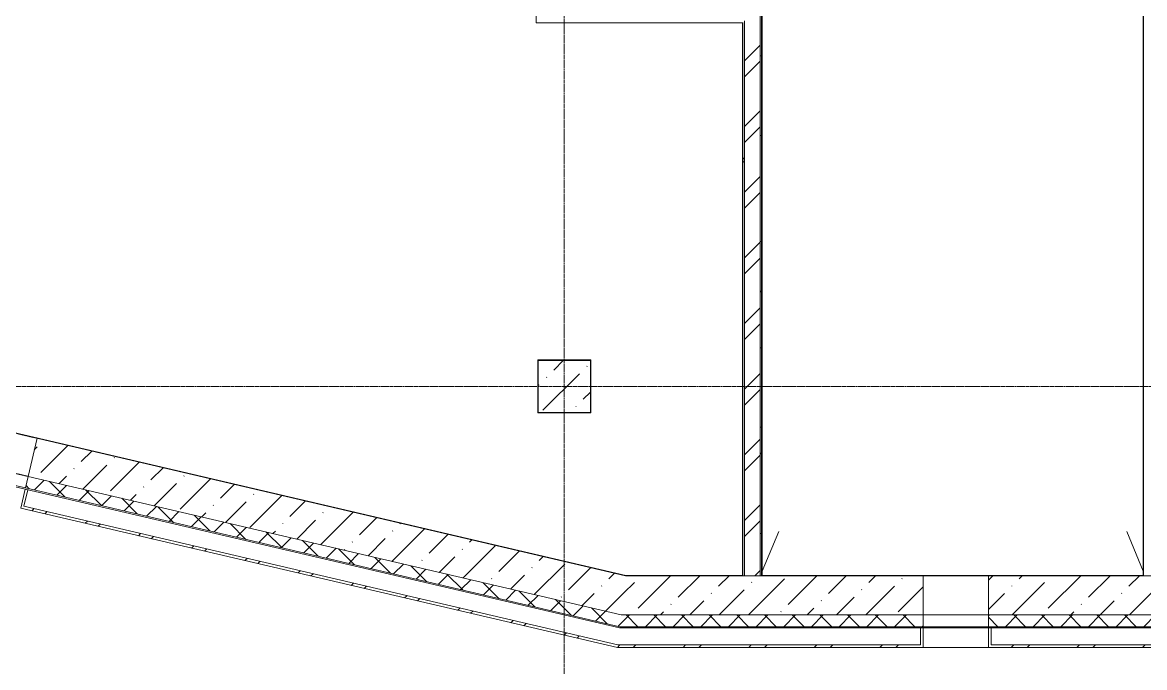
# Model space of a CAD drawing. Header units: metres. Extents: x -93142 to 227756, y -64772 to 286334.
# Drawn here: x 67912 to 76508, y -58939 to -53998 of the extents above; entities that cross this region are included whole.
import ezdxf

# ---------------------------------------------------------------- set-up
doc = ezdxf.new("R2010")
doc.units = ezdxf.units.M
doc.linetypes.add('ADSK_Линия сетки', pattern=[21, 12, -3, 3, -3])
doc.linetypes.add('Сверху_2_', pattern=[3.96875, 2.38125, -1.5875])
for name, color, linetype, lineweight in [('A-FLOR', 7, 'Continuous', 5), ('A-GLAZ', 7, 'Continuous', 5), ('A-WALL', 7, 'Continuous', 5), ('A-WALL-PATT', 7, 'Continuous', 18), ('I-WALL', 7, 'Continuous', 5), ('S-COLS', 7, 'Continuous', 5), ('S-GRID', 7, 'Continuous', 9)]:
    doc.layers.add(name, color=color, linetype=linetype, lineweight=lineweight)
pattern_1 = [(45, (0, 0), (84.19025, 308.69666), [396.875, -79.375, 3.353, -76.022])]
pattern_2 = [(45, (0, 0), (-251.4472, 251.4472), []), (45, (0, 381), (-251.4472, 251.4472), [])]
pattern_3 = [(0, (0, 0), (812.8, 203.2), [33.528, -576.072, 33.528, -576.072, -3251.2]), (0, (0, 0), (812.8, 203.2), [-1219.2, 33.528, -1185.672, 33.528, -576.072, -1422.4]), (0, (0, 0), (812.8, 203.2), [-3048, 33.528, -372.872, 33.528, -982.472]), (120, (304.8, 101.6), (-582.37636, 602.30545), [33.528, -576.072, 33.528, -576.072, -3251.2]), (120, (304.8, 101.6), (-582.37636, 602.30545), [-1219.2, 33.528, -1185.672, 33.528, -576.072, -1422.4]), (120, (304.8, 101.6), (-582.37636, 602.30545), [-3048, 33.528, -372.872, 33.528, -982.472]), (240, (406.4, 508), (-230.42364, -805.50545), [33.528, -576.072, 33.528, -576.072, -3251.2]), (240, (406.4, 508), (-230.42364, -805.50545), [-1219.2, 33.528, -1185.672, 33.528, -576.072, -1422.4]), (240, (406.4, 508), (-230.42364, -805.50545), [-3048, 33.528, -372.872, 33.528, -982.472])]
pattern_4 = [(45, (0, 0), (-106.06602, 106.06602), []), (135, (0, 0), (-106.06602, -106.06602), [])]

# ---------------------------------------------------------------- blocks, each defined once
blk = doc.blocks.new('Окно-Квадратный проем - 500 x 600_в_-242012-Цокольный этаж')
at = {"layer": 'A-GLAZ', "lineweight": 20}
for p, q in [((-258.2, -150), (-258.2, 150)), ((241.8, 150), (241.8, -150))]:
    blk.add_line(p, q, dxfattribs=at)
at = {"layer": 'A-GLAZ', "linetype": 'Сверху_2_', "lineweight": 20}
for p, q in [((-258.2, 150), (241.8, 150)), ((241.8, -150), (-258.2, -150))]:
    blk.add_line(p, q, dxfattribs=at)
blk = doc.blocks.new('КДП АПК - КР_rvt-1-Цокольный этаж')
at = {"layer": 'A-WALL-PATT', "lineweight": 15}
h = blk.add_hatch(dxfattribs=at)
h.set_pattern_fill('FP_9', color=256, style=0, pattern_type=2)
h.set_pattern_definition(pattern_1)
h.paths.add_polyline_path([(72498.6, -57895.6), (72533.2, -57595.6), (68023.8, -56542.4), (67955.6, -56834.5), (70330, -57389.1)], flags=0)
h.paths.add_polyline_path([(67468.7, -56720.8), (67536.9, -56428.6), (65897.2, -56045.6), (65862.7, -56345.6), (66274.1, -56441.8)], flags=0)
h = blk.add_hatch(dxfattribs=at)
h.set_pattern_fill('FP_9', color=256, style=0, pattern_type=2)
h.set_pattern_definition(pattern_1)
h.paths.add_polyline_path([(85162.7, -57895.6), (85695.5, -57895.6), (85695.5, -57595.6), (85162.7, -57595.6)], flags=0)
h.paths.add_polyline_path([(84525.3, -57895.6), (84662.7, -57895.6), (84662.7, -57595.6), (82802.7, -57595.6), (82802.7, -57895.6), (83511.3, -57895.6)], flags=0)
h.paths.add_polyline_path([(81652.7, -57895.6), (81652.7, -57595.6), (79192.7, -57595.6), (79192.7, -57895.6), (81483.4, -57895.6)], flags=0)
h.paths.add_polyline_path([(82782.7, -57895.6), (82782.7, -57595.6), (81672.7, -57595.6), (81672.7, -57895.6), (82497.4, -57895.6)], flags=0)
h.paths.add_polyline_path([(79172.7, -57895.6), (79172.7, -57595.6), (78072.7, -57595.6), (78072.7, -57895.6), (78441.6, -57895.6)], flags=0)
h.paths.add_polyline_path([(78052.7, -57895.6), (78052.7, -57595.6), (75312.7, -57595.6), (75312.7, -57895.6), (77934.6, -57895.6)], flags=0)
h.paths.add_polyline_path([(74812.7, -57895.6), (74812.7, -57595.6), (72533.2, -57595.6), (72498.6, -57895.6), (74385.8, -57895.6)], flags=0)
at = {"layer": 'S-COLS', "lineweight": 15}
h = blk.add_hatch(dxfattribs=at)
h.set_pattern_fill('FP_9', color=256, style=0, pattern_type=2)
h.set_pattern_definition(pattern_1)
h.paths.add_polyline_path([(72262.7, -56345.6), (72262.7, -55945.6), (71862.7, -55945.6), (71862.7, -56345.6)], flags=0)
at = {"layer": 'I-WALL', "lineweight": 15}
for p, q in [((67536.9, -56428.6), (68023.8, -56542.4)), ((68023.8, -56542.4), (67955.6, -56834.5)), ((72533.2, -57595.6), (68023.8, -56542.4)), ((67955.6, -56834.5), (67468.7, -56720.8)), ((67955.6, -56834.5), (72498.6, -57895.6)), ((74812.7, -57595.6), (72533.2, -57595.6)), ((74812.7, -57895.6), (74812.7, -57595.6)), ((74812.7, -57595.6), (75312.7, -57595.6)), ((78052.7, -57595.6), (75312.7, -57595.6)), ((75312.7, -57595.6), (75312.7, -57895.6)), ((72498.6, -57895.6), (74812.7, -57895.6)), ((75312.7, -57895.6), (74812.7, -57895.6)), ((75312.7, -57895.6), (78052.7, -57895.6))]:
    blk.add_line(p, q, dxfattribs=at)
at = {"layer": 'S-COLS', "lineweight": 15}
for p, q in [((72262.7, -55945.6), (71862.7, -55945.6)), ((71862.7, -55945.6), (71862.7, -56345.6)), ((72262.7, -56345.6), (72262.7, -55945.6)), ((71862.7, -56345.6), (72262.7, -56345.6))]:
    blk.add_line(p, q, dxfattribs=at)
at = {"lineweight": 15}
for p, rotation in [((67738.3, -56629.7), 166.8528103318101), ((75054.5, -57745.6), 180)]:
    blk.add_blockref('Окно-Квадратный проем - 500 x 600_в_-242012-Цокольный этаж', p, dxfattribs=dict(at, rotation=rotation))

msp = doc.modelspace()

# ---------------------------------------------------------------- hatches: boundary and pattern name
at = {"layer": 'A-WALL-PATT', "lineweight": 15}
h = msp.add_hatch(dxfattribs=at)
h.set_pattern_fill('FP_1', color=256, style=0, pattern_type=2)
h.set_pattern_definition(pattern_2)
h.paths.add_polyline_path([(73442.6532, -58235.6443), (73562.6532, -58235.6443), (73562.6532, -50385.6443), (73442.6532, -50385.6443), (73442.6532, -57344.9867)], flags=0)
h = msp.add_hatch(dxfattribs=at)
h.set_pattern_fill('FP_2', color=256, style=0, pattern_type=2)
h.set_pattern_definition(pattern_3)
h.paths.add_polyline_path([(73574.6532, -58235.6443), (73574.6532, -50385.6443), (73562.6532, -50385.6443), (73562.6532, -58235.6443)], flags=0)
h = msp.add_hatch(dxfattribs=at)
h.set_pattern_fill('FP_2', color=256, style=0, pattern_type=2)
h.set_pattern_definition(pattern_3)
h.paths.add_polyline_path([(73577.6532, -58235.6443), (73577.6532, -50388.6443), (73574.6532, -50388.6443), (73574.6532, -58235.6443)], flags=0)
h = msp.add_hatch(dxfattribs=at)
h.set_pattern_fill('FP_2', color=256, style=0, pattern_type=2)
h.set_pattern_definition(pattern_3)
h.paths.add_polyline_path([(73427.6532, -58235.6443), (73430.6532, -58235.6443), (73430.6532, -54000.6443), (73427.6532, -54000.6443), (73427.6532, -57344.9867)], flags=0)
h = msp.add_hatch(dxfattribs=at)
h.set_pattern_fill('FP_2', color=256, style=0, pattern_type=2)
h.set_pattern_definition(pattern_3)
h.paths.add_polyline_path([(73430.6532, -58235.6443), (73442.6532, -58235.6443), (73442.6532, -53997.6443), (73430.6532, -53997.6443), (73430.6532, -57344.9867)], flags=0)
at = {"layer": 'A-WALL-PATT', "lineweight": 15, "true_color": 0x787878}
h = msp.add_hatch(dxfattribs=at)
h.set_pattern_fill('FP_4', color=8, style=0, pattern_type=2)
h.set_pattern_definition(pattern_4)
h.paths.add_polyline_path([(72488.2469, -58625.6443), (72498.6183, -58535.6443), (67956.1364, -57474.6311), (67935.6656, -57562.2721), (70329.954, -58121.5196)], flags=0)
h.paths.add_polyline_path([(67448.7712, -57448.5454), (67469.242, -57360.9044), (65862.6532, -56985.6443), (65852.2819, -57075.6443), (66274.1409, -57174.1803)], flags=0)
at = {"layer": 'A-WALL-PATT', "lineweight": 15}
h = msp.add_hatch(dxfattribs=at)
h.set_pattern_fill('FP_1', color=256, style=0, pattern_type=2)
h.set_pattern_definition(pattern_2)
h.paths.add_polyline_path([(72469.809, -58785.6443), (72472.1138, -58765.6443), (67923.2979, -57703.1516), (67952.8669, -57576.559), (67933.3911, -57572.01), (67899.2731, -57718.0783), (70329.954, -58285.8262)], flags=0)
h.paths.add_polyline_path([(67412.3786, -57604.3516), (67446.4966, -57458.2833), (67427.0208, -57453.7342), (67397.4519, -57580.3268), (65962.6532, -57245.1927), (65962.6532, -57265.731), (66274.1409, -57338.487)], flags=0)
h = msp.add_hatch(dxfattribs=at)
h.set_pattern_fill('FP_2', color=256, style=0, pattern_type=2)
h.set_pattern_definition(pattern_3)
h.paths.add_polyline_path([(76500.6532, -58235.6443), (76500.6532, -58232.6443), (75312.6532, -58232.6443), (75312.6532, -58235.6443), (76413.6738, -58235.6443)], flags=0)
h.paths.add_polyline_path([(74385.7672, -58235.6443), (74812.6532, -58235.6443), (74812.6532, -58232.6443), (73577.6532, -58232.6443), (73577.6532, -58235.6443)], flags=0)
at = {"layer": 'A-WALL-PATT', "lineweight": 15, "true_color": 0x787878}
h = msp.add_hatch(dxfattribs=at)
h.set_pattern_fill('FP_4', color=8, style=0, pattern_type=2)
h.set_pattern_definition(pattern_4)
h.paths.add_polyline_path([(85539.2534, -58625.6443), (85695.5434, -58625.6443), (85695.5434, -58535.6443), (85162.6532, -58535.6443), (85162.6532, -58625.6443)], flags=0)
h.paths.add_polyline_path([(84662.6532, -58625.6443), (84662.6532, -58535.6443), (75312.6532, -58535.6443), (75312.6532, -58625.6443), (84525.3001, -58625.6443)], flags=0)
h.paths.add_polyline_path([(74812.6532, -58625.6443), (74812.6532, -58535.6443), (72498.6183, -58535.6443), (72488.2469, -58625.6443), (74385.7672, -58625.6443)], flags=0)
at = {"layer": 'A-WALL-PATT', "lineweight": 15}
h = msp.add_hatch(dxfattribs=at)
h.set_pattern_fill('FP_1', color=256, style=0, pattern_type=2)
h.set_pattern_definition(pattern_2)
h.paths.add_polyline_path([(84525.3001, -58785.6443), (84662.6532, -58785.6443), (84662.6532, -58635.6443), (84642.6532, -58635.6443), (84642.6532, -58765.6443), (75332.6532, -58765.6443), (75332.6532, -58635.6443), (75312.6532, -58635.6443), (75312.6532, -58785.6443), (82497.3935, -58785.6443)], flags=0)
h.paths.add_polyline_path([(85695.5434, -58785.6443), (85695.5434, -58765.6443), (85182.6532, -58765.6443), (85182.6532, -58635.6443), (85162.6532, -58635.6443), (85162.6532, -58785.6443)], flags=0)
h.paths.add_polyline_path([(74812.6532, -58785.6443), (74812.6532, -58635.6443), (74792.6532, -58635.6443), (74792.6532, -58765.6443), (72472.1138, -58765.6443), (72469.809, -58785.6443), (74385.7672, -58785.6443)], flags=0)

# ---------------------------------------------------------------- linework, layer by layer
at = {"layer": 'A-FLOR', "lineweight": 15}
for p, q in [((73577.6408, -58200.2191), (73706.4994, -57895.6443)), ((76497.6532, -58199.1995), (76372.7157, -57895.6443))]:
    msp.add_line(p, q, dxfattribs=at)
at = {"layer": 'A-WALL', "lineweight": 15}
for p, q in [((73562.6532, -50385.6443), (73562.6532, -58235.6443)), ((73574.6532, -50385.6443), (73574.6532, -58235.6443)), ((73577.6532, -58232.6443), (73577.6532, -50388.6443)), ((76497.6532, -50388.6443), (76497.6532, -58232.6443)), ((76500.6532, -58235.6443), (76500.6532, -50385.6443)), ((71847.6532, -53125.6443), (71847.6532, -54000.6443)), ((71847.6532, -54000.6443), (73427.6532, -54000.6443)), ((73427.6532, -54000.6443), (73427.6532, -58235.6443)), ((73430.6532, -53997.6443), (73430.6532, -58235.6443)), ((73442.6532, -58235.6443), (73442.6532, -53985.6443)), ((72265.6532, -56582.6443), (71859.6532, -56582.6443)), ((71859.6532, -56582.6443), (71859.6532, -56988.6443)), ((71862.6532, -56585.6443), (72262.6532, -56585.6443)), ((71862.6532, -56985.6443), (71862.6532, -56585.6443)), ((72262.6532, -56585.6443), (72262.6532, -56985.6443)), ((72265.6532, -56988.6443), (72265.6532, -56582.6443)), ((72533.1893, -58235.6443), (66262.6532, -56770.9996)), ((66265.6532, -56768.6196), (72533.535, -58232.6443)), ((71859.6532, -56988.6443), (72265.6532, -56988.6443)), ((72262.6532, -56985.6443), (71862.6532, -56985.6443)), ((67923.2979, -57703.1516), (67952.8669, -57576.559)), ((67923.2979, -57703.1516), (72472.1138, -58765.6443)), ((73427.6532, -58235.6443), (72533.1893, -58235.6443)), ((72533.535, -58232.6443), (73427.6532, -58232.6443)), ((73427.6532, -58235.6443), (74812.6532, -58235.6443)), ((74812.6532, -58232.6443), (73577.6532, -58232.6443)), ((74812.6532, -58235.6443), (74812.6532, -58232.6443)), ((74812.6532, -58232.6443), (75312.6532, -58232.6443)), ((75312.6532, -58235.6443), (74812.6532, -58235.6443)), ((76497.6532, -58232.6443), (75312.6532, -58232.6443)), ((75312.6532, -58232.6443), (75312.6532, -58235.6443)), ((75312.6532, -58235.6443), (80402.6532, -58235.6443)), ((74792.6532, -58635.6443), (74792.6532, -58765.6443)), ((75332.6532, -58765.6443), (75332.6532, -58635.6443)), ((72472.1138, -58765.6443), (74792.6532, -58765.6443)), ((75332.6532, -58765.6443), (84642.6532, -58765.6443))]:
    msp.add_line(p, q, dxfattribs=at)
at = {"layer": 'I-WALL', "lineweight": 15}
for p, q in [((67469.242, -57360.9044), (67956.1364, -57474.6311)), ((67446.4966, -57458.2833), (67933.3911, -57572.01)), ((67935.6656, -57562.2721), (67448.7712, -57448.5454)), ((67956.1364, -57474.6311), (67935.6656, -57562.2721)), ((72498.6183, -58535.6443), (67956.1364, -57474.6311)), ((67933.3911, -57572.01), (67899.2731, -57718.0783)), ((72487.0946, -58635.6443), (67933.3911, -57572.01)), ((67935.6656, -57562.2721), (72488.2469, -58625.6443)), ((67899.2731, -57718.0783), (72469.809, -58785.6443)), ((74812.6532, -58535.6443), (72498.6183, -58535.6443)), ((74812.6532, -58625.6443), (74812.6532, -58535.6443)), ((74812.6532, -58535.6443), (75312.6532, -58535.6443)), ((84662.6532, -58535.6443), (75312.6532, -58535.6443)), ((75312.6532, -58535.6443), (75312.6532, -58625.6443)), ((74812.6532, -58635.6443), (72487.0946, -58635.6443)), ((72488.2469, -58625.6443), (74812.6532, -58625.6443)), ((75312.6532, -58625.6443), (74812.6532, -58625.6443)), ((74812.6532, -58785.6443), (74812.6532, -58635.6443)), ((74812.6532, -58635.6443), (75312.6532, -58635.6443)), ((75312.6532, -58625.6443), (84662.6532, -58625.6443)), ((84662.6532, -58635.6443), (75312.6532, -58635.6443)), ((75312.6532, -58635.6443), (75312.6532, -58785.6443)), ((72469.809, -58785.6443), (74812.6532, -58785.6443)), ((75312.6532, -58785.6443), (74812.6532, -58785.6443)), ((75312.6532, -58785.6443), (84662.6532, -58785.6443))]:
    msp.add_line(p, q, dxfattribs=at)
at = {"layer": 'S-GRID', "linetype": 'ADSK_Линия сетки', "lineweight": 15}
for p, q in [((72062.6532, -38095.4453), (72062.6532, -63954.6071)), ((94527.9128, -56785.6443), (29247.2594, -56785.6443))]:
    msp.add_line(p, q, dxfattribs=at)

# ---------------------------------------------------------------- block references
at = {"lineweight": 15}
msp.add_blockref('КДП АПК - КР_rvt-1-Цокольный этаж', (0, -640), dxfattribs=at)

doc.saveas('drawing.dxf')
